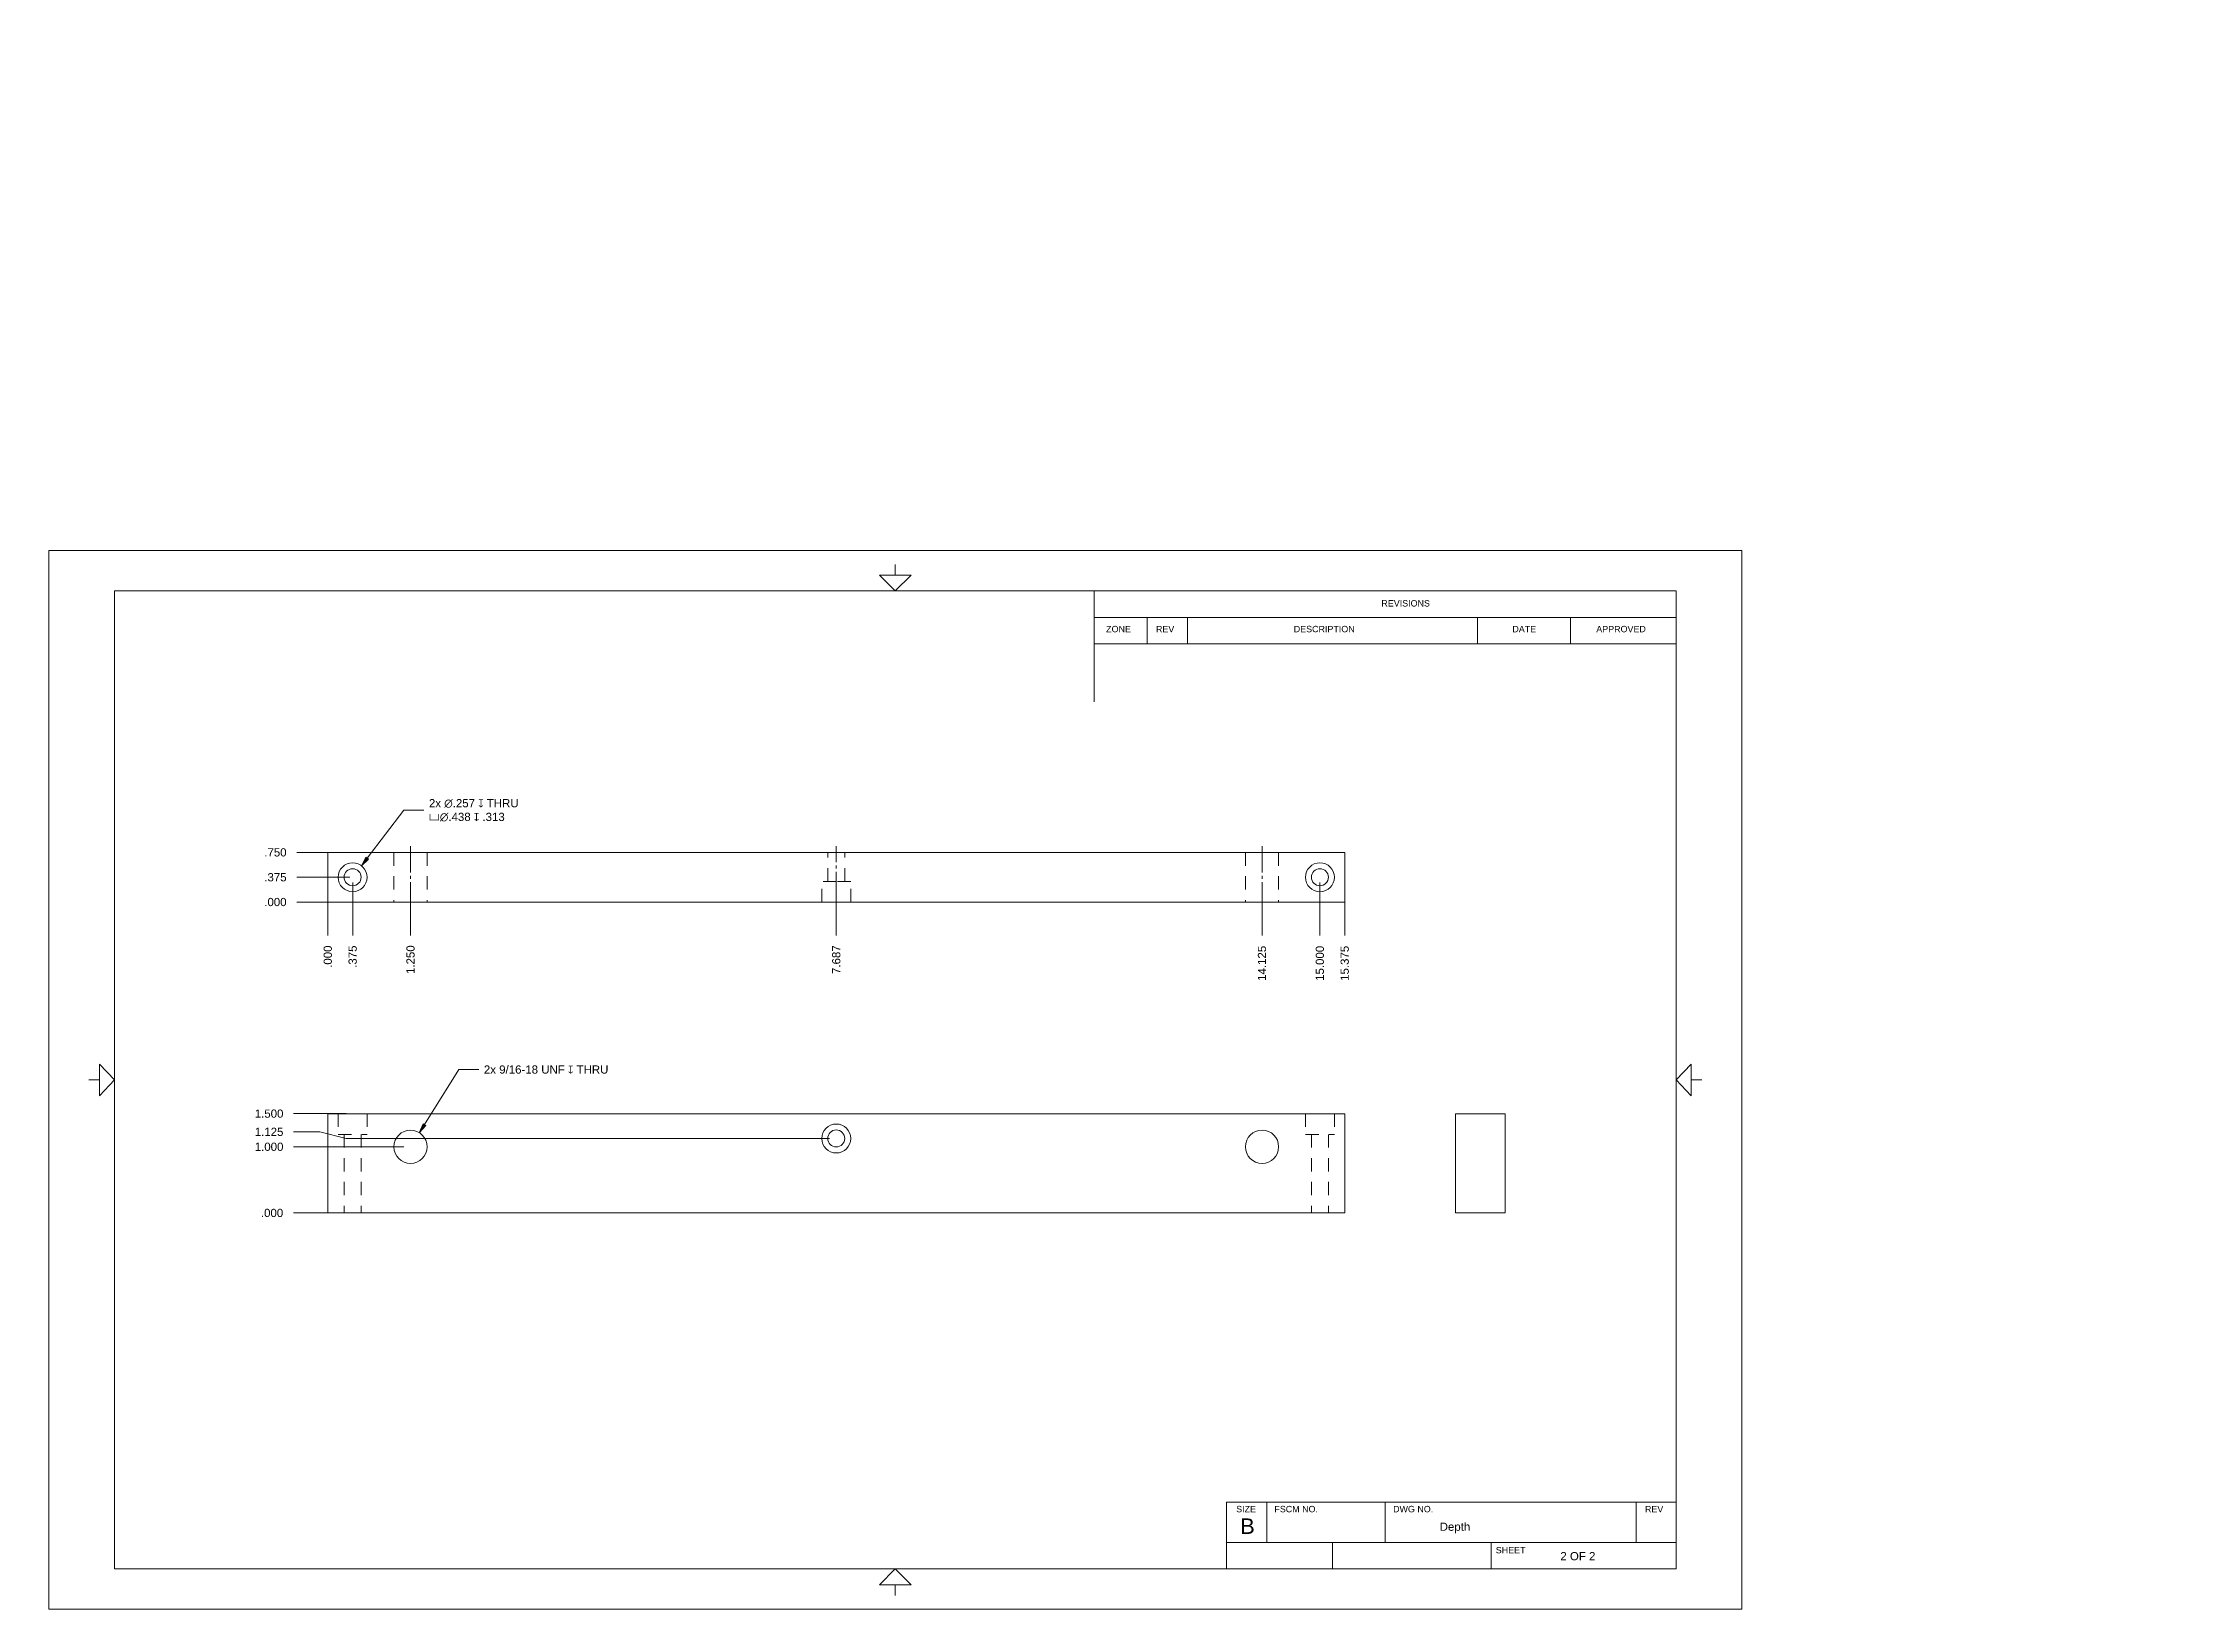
# Model space of a CAD drawing. Header units: inches. Extents: x 0.4 to 20.7, y 0.5 to 15.3.
import ezdxf

# ---------------------------------------------------------------- set-up
doc = ezdxf.new("R2010")
doc.units = ezdxf.units.IN
doc.header["$MEASUREMENT"] = 0
doc.linetypes.add('HIDDEN2', pattern=[0.1875, 0.125, -0.0625])
for name, color, linetype, lineweight in [('CENTER', 204, 'Continuous', 0), ('CONTINUOUS', 7, 'Continuous', 0), ('DIMENSIONS', 7, 'Continuous', 0), ('HIDDEN', 253, 'HIDDEN2', 0), ('VISIBLE', 7, 'Continuous', 0)]:
    doc.layers.add(name, color=color, linetype=linetype, lineweight=lineweight)
doc.dimstyles.get("Standard").update_dxf_attribs({"dimtxt": 0.18, "dimasz": 0.18, "dimexe": 0.18, "dimexo": 0.0625, "dimgap": 0.09, "dimtad": 0, "dimtih": 1, "dimtoh": 1, "dimdec": 4, "dimzin": 0, "dimdsep": 46, "dimtxsty": 'Standard', "dimcen": 0.09, "dimadec": 0, "dimazin": 0, "dimtfac": 1, "dimtdec": 4, "dimtofl": 0, "dimtmove": 0, "dimatfit": 3, "dimfxl": 1, "dimtolj": 1, "dimtzin": 0, "dimarcsym": 0})

# ---------------------------------------------------------------- blocks, each defined once
blk = doc.blocks.new('D1')
at = {"layer": 'DIMENSIONS'}
for p, q in [((3.062, 4.243), (2.812, 4.243)), ((3.312, 4.243), (3.062, 4.243)), ((3.075, 4.243), (3.312, 4.243))]:
    blk.add_line(p, q, dxfattribs=at)
at = {"layer": 'DIMENSIONS', "char_height": 0.07755, "attachment_point": 5}
for s, insert in [('{\\fArial|b0|i0|c0|p0;.000}{\\fArial|b0|i0|c0|p0;}', (2.61, 4.243)), ('{\\fArial|b0|i0|c0|p0;}', (2.471, 4.243)), ('{\\fArial|b0|i0|c0|p0;}', (2.61, 4.243)), ('{\\fArial|b0|i0|c0|p0;}', (2.61, 4.243)), ('{\\fArial|b0|i0|c0|p0;}', (2.749, 4.243))]:
    blk.add_mtext(s, dxfattribs=dict(at, insert=insert))
blk = doc.blocks.new('D2')
at = {"layer": 'DIMENSIONS'}
for p, q in [((3.062, 4.868), (2.812, 4.868)), ((3.312, 4.868), (3.062, 4.868)), ((3.856, 4.868), (3.312, 4.868))]:
    blk.add_line(p, q, dxfattribs=at)
at = {"layer": 'DIMENSIONS', "char_height": 0.07755, "attachment_point": 5}
for s, insert in [('{\\fArial|b0|i0|c0|p0;}', (2.416, 4.868)), ('{\\fArial|b0|i0|c0|p0;1.000}{\\fArial|b0|i0|c0|p0;}', (2.582, 4.868)), ('{\\fArial|b0|i0|c0|p0;}', (2.582, 4.868)), ('{\\fArial|b0|i0|c0|p0;}', (2.582, 4.868)), ('{\\fArial|b0|i0|c0|p0;}', (2.749, 4.868))]:
    blk.add_mtext(s, dxfattribs=dict(at, insert=insert))
blk = doc.blocks.new('D3')
at = {"layer": 'DIMENSIONS'}
for p, q in [((3.062, 5.009), (2.812, 5.009)), ((3.312, 4.946), (3.062, 5.009)), ((7.879, 4.946), (3.312, 4.946))]:
    blk.add_line(p, q, dxfattribs=at)
at = {"layer": 'DIMENSIONS', "char_height": 0.07755, "attachment_point": 5}
for s, insert in [('{\\fArial|b0|i0|c0|p0;}', (2.416, 5.009)), ('{\\fArial|b0|i0|c0|p0;1.125}{\\fArial|b0|i0|c0|p0;}', (2.582, 5.009)), ('{\\fArial|b0|i0|c0|p0;}', (2.582, 5.009)), ('{\\fArial|b0|i0|c0|p0;}', (2.582, 5.009)), ('{\\fArial|b0|i0|c0|p0;}', (2.749, 5.009))]:
    blk.add_mtext(s, dxfattribs=dict(at, insert=insert))
blk = doc.blocks.new('D4')
at = {"layer": 'DIMENSIONS'}
for p, q in [((3.062, 5.181), (2.812, 5.181)), ((3.312, 5.181), (3.062, 5.181)), ((3.075, 5.181), (3.312, 5.181))]:
    blk.add_line(p, q, dxfattribs=at)
at = {"layer": 'DIMENSIONS', "char_height": 0.07755, "attachment_point": 5}
for s, insert in [('{\\fArial|b0|i0|c0|p0;}', (2.416, 5.181)), ('{\\fArial|b0|i0|c0|p0;1.500}{\\fArial|b0|i0|c0|p0;}', (2.582, 5.181)), ('{\\fArial|b0|i0|c0|p0;}', (2.582, 5.181)), ('{\\fArial|b0|i0|c0|p0;}', (2.582, 5.181)), ('{\\fArial|b0|i0|c0|p0;}', (2.749, 5.181))]:
    blk.add_mtext(s, dxfattribs=dict(at, insert=insert))
blk = doc.blocks.new('D5')
at = {"layer": 'DIMENSIONS'}
for p, q in [((3.137, 7.117), (3.137, 7.365)), ((3.137, 7.365), (3.137, 7.115)), ((3.137, 7.115), (3.137, 6.865))]:
    blk.add_line(p, q, dxfattribs=at)
at = {"layer": 'DIMENSIONS', "char_height": 0.07755, "attachment_point": 5, "rotation": 90}
for s, insert in [('{\\fArial|b0|i0|c0|p0;.000}{\\fArial|b0|i0|c0|p0;}', (3.137, 6.664)), ('{\\fArial|b0|i0|c0|p0;}', (3.137, 6.803)), ('{\\fArial|b0|i0|c0|p0;}', (3.137, 6.664)), ('{\\fArial|b0|i0|c0|p0;}', (3.137, 6.664)), ('{\\fArial|b0|i0|c0|p0;}', (3.137, 6.525))]:
    blk.add_mtext(s, dxfattribs=dict(at, insert=insert))
blk = doc.blocks.new('D6')
at = {"layer": 'DIMENSIONS'}
for p, q in [((3.372, 7.352), (3.372, 7.365)), ((3.372, 7.365), (3.372, 7.115)), ((3.372, 7.115), (3.372, 6.865))]:
    blk.add_line(p, q, dxfattribs=at)
at = {"layer": 'DIMENSIONS', "char_height": 0.07755, "attachment_point": 5, "rotation": 90}
for s, insert in [('{\\fArial|b0|i0|c0|p0;.375}{\\fArial|b0|i0|c0|p0;}', (3.372, 6.664)), ('{\\fArial|b0|i0|c0|p0;}', (3.372, 6.803)), ('{\\fArial|b0|i0|c0|p0;}', (3.372, 6.664)), ('{\\fArial|b0|i0|c0|p0;}', (3.372, 6.664)), ('{\\fArial|b0|i0|c0|p0;}', (3.372, 6.525))]:
    blk.add_mtext(s, dxfattribs=dict(at, insert=insert))
blk = doc.blocks.new('D7')
at = {"layer": 'DIMENSIONS'}
for p, q in [((3.919, 7.057), (3.919, 7.365)), ((3.919, 7.365), (3.919, 7.115)), ((3.919, 7.115), (3.919, 6.865))]:
    blk.add_line(p, q, dxfattribs=at)
at = {"layer": 'DIMENSIONS', "char_height": 0.07755, "attachment_point": 5, "rotation": 90}
for s, insert in [('{\\fArial|b0|i0|c0|p0;1.250}{\\fArial|b0|i0|c0|p0;}', (3.919, 6.636)), ('{\\fArial|b0|i0|c0|p0;}', (3.919, 6.803)), ('{\\fArial|b0|i0|c0|p0;}', (3.919, 6.636)), ('{\\fArial|b0|i0|c0|p0;}', (3.919, 6.636)), ('{\\fArial|b0|i0|c0|p0;}', (3.919, 6.47))]:
    blk.add_mtext(s, dxfattribs=dict(at, insert=insert))
blk = doc.blocks.new('D8')
at = {"layer": 'DIMENSIONS'}
for p, q in [((7.942, 7.253), (7.942, 7.365)), ((7.942, 7.365), (7.942, 7.115)), ((7.942, 7.115), (7.942, 6.865))]:
    blk.add_line(p, q, dxfattribs=at)
at = {"layer": 'DIMENSIONS', "char_height": 0.07755, "attachment_point": 5, "rotation": 90}
for s, insert in [('{\\fArial|b0|i0|c0|p0;7.687}{\\fArial|b0|i0|c0|p0;}', (7.942, 6.636)), ('{\\fArial|b0|i0|c0|p0;}', (7.942, 6.803)), ('{\\fArial|b0|i0|c0|p0;}', (7.942, 6.636)), ('{\\fArial|b0|i0|c0|p0;}', (7.942, 6.636)), ('{\\fArial|b0|i0|c0|p0;}', (7.942, 6.47))]:
    blk.add_mtext(s, dxfattribs=dict(at, insert=insert))
blk = doc.blocks.new('D9')
at = {"layer": 'DIMENSIONS'}
for p, q in [((12.512, 7.352), (12.512, 7.365)), ((12.512, 7.365), (12.512, 7.115)), ((12.512, 7.115), (12.512, 6.865))]:
    blk.add_line(p, q, dxfattribs=at)
at = {"layer": 'DIMENSIONS', "char_height": 0.07755, "attachment_point": 5, "rotation": 90}
for s, insert in [('{\\fArial|b0|i0|c0|p0;15.000}{\\fArial|b0|i0|c0|p0;}', (12.512, 6.601)), ('{\\fArial|b0|i0|c0|p0;}', (12.512, 6.803)), ('{\\fArial|b0|i0|c0|p0;}', (12.512, 6.601)), ('{\\fArial|b0|i0|c0|p0;}', (12.512, 6.601)), ('{\\fArial|b0|i0|c0|p0;}', (12.512, 6.4))]:
    blk.add_mtext(s, dxfattribs=dict(at, insert=insert))
blk = doc.blocks.new('D10')
at = {"layer": 'DIMENSIONS'}
for p, q in [((12.747, 7.117), (12.747, 7.365)), ((12.747, 7.365), (12.747, 7.115)), ((12.747, 7.115), (12.747, 6.865))]:
    blk.add_line(p, q, dxfattribs=at)
at = {"layer": 'DIMENSIONS', "char_height": 0.07755, "attachment_point": 5, "rotation": 90}
for s, insert in [('{\\fArial|b0|i0|c0|p0;15.375}{\\fArial|b0|i0|c0|p0;}', (12.747, 6.601)), ('{\\fArial|b0|i0|c0|p0;}', (12.747, 6.803)), ('{\\fArial|b0|i0|c0|p0;}', (12.747, 6.601)), ('{\\fArial|b0|i0|c0|p0;}', (12.747, 6.601)), ('{\\fArial|b0|i0|c0|p0;}', (12.747, 6.4))]:
    blk.add_mtext(s, dxfattribs=dict(at, insert=insert))
blk = doc.blocks.new('D11')
at = {"layer": 'DIMENSIONS'}
for p, q in [((11.965, 7.057), (11.965, 7.365)), ((11.965, 7.365), (11.965, 7.115)), ((11.965, 7.115), (11.965, 6.865))]:
    blk.add_line(p, q, dxfattribs=at)
at = {"layer": 'DIMENSIONS', "char_height": 0.07755, "attachment_point": 5, "rotation": 90}
for s, insert in [('{\\fArial|b0|i0|c0|p0;14.125}{\\fArial|b0|i0|c0|p0;}', (11.965, 6.601)), ('{\\fArial|b0|i0|c0|p0;}', (11.965, 6.803)), ('{\\fArial|b0|i0|c0|p0;}', (11.965, 6.601)), ('{\\fArial|b0|i0|c0|p0;}', (11.965, 6.601)), ('{\\fArial|b0|i0|c0|p0;}', (11.965, 6.4))]:
    blk.add_mtext(s, dxfattribs=dict(at, insert=insert))
blk = doc.blocks.new('D12')
at = {"layer": 'DIMENSIONS'}
for p, q in [((3.094, 7.18), (2.844, 7.18)), ((3.075, 7.18), (3.344, 7.18)), ((3.344, 7.18), (3.094, 7.18))]:
    blk.add_line(p, q, dxfattribs=at)
at = {"layer": 'DIMENSIONS', "char_height": 0.07755, "attachment_point": 5}
for s, insert in [('{\\fArial|b0|i0|c0|p0;}', (2.504, 7.18)), ('{\\fArial|b0|i0|c0|p0;.000}{\\fArial|b0|i0|c0|p0;}', (2.642, 7.18)), ('{\\fArial|b0|i0|c0|p0;}', (2.642, 7.18)), ('{\\fArial|b0|i0|c0|p0;}', (2.642, 7.18)), ('{\\fArial|b0|i0|c0|p0;}', (2.781, 7.18))]:
    blk.add_mtext(s, dxfattribs=dict(at, insert=insert))
blk = doc.blocks.new('D13')
at = {"layer": 'DIMENSIONS'}
for p, q in [((3.094, 7.414), (2.844, 7.414)), ((3.344, 7.414), (3.094, 7.414)), ((3.309, 7.414), (3.344, 7.414))]:
    blk.add_line(p, q, dxfattribs=at)
at = {"layer": 'DIMENSIONS', "char_height": 0.07755, "attachment_point": 5}
for s, insert in [('{\\fArial|b0|i0|c0|p0;}', (2.504, 7.414)), ('{\\fArial|b0|i0|c0|p0;.375}{\\fArial|b0|i0|c0|p0;}', (2.642, 7.414)), ('{\\fArial|b0|i0|c0|p0;}', (2.642, 7.414)), ('{\\fArial|b0|i0|c0|p0;}', (2.642, 7.414)), ('{\\fArial|b0|i0|c0|p0;}', (2.781, 7.414))]:
    blk.add_mtext(s, dxfattribs=dict(at, insert=insert))
blk = doc.blocks.new('D14')
at = {"layer": 'DIMENSIONS'}
for p, q in [((3.094, 7.649), (2.844, 7.649)), ((3.075, 7.649), (3.344, 7.649)), ((3.344, 7.649), (3.094, 7.649))]:
    blk.add_line(p, q, dxfattribs=at)
at = {"layer": 'DIMENSIONS', "char_height": 0.07755, "attachment_point": 5}
for s, insert in [('{\\fArial|b0|i0|c0|p0;}', (2.504, 7.649)), ('{\\fArial|b0|i0|c0|p0;.750}{\\fArial|b0|i0|c0|p0;}', (2.642, 7.649)), ('{\\fArial|b0|i0|c0|p0;}', (2.642, 7.649)), ('{\\fArial|b0|i0|c0|p0;}', (2.642, 7.649)), ('{\\fArial|b0|i0|c0|p0;}', (2.781, 7.649))]:
    blk.add_mtext(s, dxfattribs=dict(at, insert=insert))
blk = doc.blocks.new('BLOCK8')
at = {"layer": 'CONTINUOUS'}
for p, q in [((16.5, 10.5), (0.5, 10.5)), ((0.5, 10.5), (0.5, 0.5)), ((8.5, 10.37), (8.5, 10.27)), ((16.5, 0.5), (16.5, 10.5)), ((15.88, 10.12), (1.12, 10.12)), ((1.12, 10.12), (1.12, 0.88)), ((10.38, 10.12), (10.38, 9.073)), ((15.88, 0.88), (15.88, 10.12)), ((10.38, 9.87), (15.88, 9.87)), ((10.88, 9.62), (10.88, 9.87)), ((11.26, 9.62), (11.26, 9.87)), ((14, 9.62), (14, 9.87)), ((14.88, 9.62), (14.88, 9.87)), ((10.38, 9.62), (15.88, 9.62)), ((0.88, 5.5), (0.98, 5.5)), ((16.12, 5.5), (16.02, 5.5)), ((11.63, 1.51), (15.88, 1.51)), ((11.63, 0.88), (11.63, 1.51)), ((12.01, 1.13), (12.01, 1.51)), ((13.13, 1.13), (13.13, 1.51)), ((15.5, 1.13), (15.5, 1.51)), ((11.63, 1.13), (15.88, 1.13)), ((12.63, 0.88), (12.63, 1.13)), ((14.13, 0.88), (14.13, 1.13)), ((1.12, 0.88), (15.88, 0.88)), ((8.5, 0.63), (8.5, 0.73)), ((0.5, 0.5), (16.5, 0.5))]:
    blk.add_line(p, q, dxfattribs=at)
for points in [[(8.35, 10.27), (8.65, 10.27), (8.5, 10.12), (8.5, 10.12), (8.35, 10.27)], [(0.98, 5.35), (0.98, 5.65), (1.12, 5.5), (1.12, 5.5), (0.98, 5.35)], [(16.02, 5.35), (16.02, 5.65), (15.88, 5.5), (15.88, 5.5), (16.02, 5.35)], [(8.35, 0.73), (8.65, 0.73), (8.5, 0.88), (8.5, 0.88), (8.35, 0.73)]]:
    blk.add_lwpolyline(points, dxfattribs=at)
for s, insert, char_height, attachment_point in [('{\\fArial|b0|i0|c0|p0;\\C7;REVISIONS}{\\fArial|b0|i0|c0|p0;\\C7;}', (13.093, 10.002), 0.06032, 4), ('{\\fArial|b0|i0|c0|p0;\\C7;ZONE}{\\fArial|b0|i0|c0|p0;\\C7;}', (10.492, 9.759), 0.06032, 4), ('{\\fArial|b0|i0|c0|p0;\\C7;REV}{\\fArial|b0|i0|c0|p0;\\C7;}', (10.963, 9.759), 0.06032, 4), ('{\\fArial|b0|i0|c0|p0;\\C7;DESCRIPTION}{\\fArial|b0|i0|c0|p0;\\C7;}', (12.265, 9.759), 0.06032, 4), ('{\\fArial|b0|i0|c0|p0;\\C7;DATE}{\\fArial|b0|i0|c0|p0;\\C7;}', (14.331, 9.759), 0.06032, 4), ('{\\fArial|b0|i0|c0|p0;\\C7;APPROVED}{\\fArial|b0|i0|c0|p0;\\C7;}', (15.124, 9.759), 0.06032, 4), ('{\\fArial|b0|i0|c0|p0;\\C7;SIZE}{\\fArial|b0|i0|c0|p0;\\C7;}', (11.721, 1.445), 0.06032, 4), ('{\\fArial|b0|i0|c0|p0;\\C7;FSCM NO.}{\\fArial|b0|i0|c0|p0;\\C7;}', (12.082, 1.445), 0.06032, 4), ('{\\fArial|b0|i0|c0|p0;\\C7;DWG NO.}{\\fArial|b0|i0|c0|p0;\\C7;}', (13.204, 1.445), 0.06032, 4), ('{\\fArial|b0|i0|c0|p0;\\C7;REV}{\\fArial|b0|i0|c0|p0;\\C7;}', (15.584, 1.445), 0.06032, 4), ('{\\fArial|b0|i0|c0|p0;\\C7;B}{\\fArial|b0|i0|c0|p0;\\C7;}', (11.76, 1.284), 0.14649, 4), ('{\\fArial|b0|i0|c0|p0;\\C7;Depth}{\\fArial|b0|i0|c0|p0;\\C7;}', (13.644, 1.267), 0.07755, 4), ('{\\fArial|b0|i0|c0|p0;\\C7;SHEET}{\\fArial|b0|i0|c0|p0;\\C7;}', (14.174, 1.057), 0.06032, 4), ('{\\fArial|b0|i0|c0|p0;\\C7;2 OF 2}{\\fArial|b0|i0|c0|p0;\\C7;}', (14.95, 1), 0.07755, 5), ('{\\fArial|b0|i0|c0|p0;\\C7;}', (0.444, 0.59), 0.18096, 4)]:
    blk.add_mtext(s, dxfattribs=dict(at, insert=insert, char_height=char_height, attachment_point=attachment_point))

msp = doc.modelspace()

# ---------------------------------------------------------------- hatches: boundary and pattern name
for points in [[(3.5214, 7.5853), (3.4548, 7.5229), (3.4976, 7.6035)], [(4.0623, 5.0696), (4.0018, 5.0013), (4.0369, 5.0855)]]:
    msp.add_hatch(color=7).paths.add_polyline_path(points, flags=0)

# ---------------------------------------------------------------- linework, layer by layer
at = {"layer": 'CENTER'}
for p, q in [((3.9186, 7.4593), (3.9186, 7.7087)), ((7.9417, 7.557), (7.9417, 7.7087)), ((11.9655, 7.4593), (11.9655, 7.7087)), ((7.9417, 7.497), (7.9417, 7.527)), ((3.9186, 7.3993), (3.9186, 7.4293)), ((3.9186, 7.3693), (3.9186, 7.12)), ((7.9417, 7.467), (7.9417, 7.3153)), ((11.9655, 7.3993), (11.9655, 7.4293)), ((11.9655, 7.3693), (11.9655, 7.12))]:
    msp.add_line(p, q, dxfattribs=at)
at = {"layer": 'CONTINUOUS'}
for p, q in [((3.5095, 7.5944), (3.8558, 8.047)), ((3.8558, 8.047), (4.0433, 8.047)), ((3.5095, 7.5944), (3.5095, 7.5944)), ((4.0496, 5.0775), (4.3752, 5.5974)), ((4.3752, 5.5974), (4.5627, 5.5974)), ((4.0496, 5.0775), (4.0496, 5.0775))]:
    msp.add_line(p, q, dxfattribs=at)
for points in [[(3.4548, 7.5229), (3.4976, 7.6035), (3.5214, 7.5853), (3.4548, 7.5229)], [(4.0018, 5.0013), (4.0369, 5.0855), (4.0623, 5.0696), (4.0018, 5.0013)]]:
    msp.add_lwpolyline(points, dxfattribs=at)
at = {"layer": 'HIDDEN'}
for p, q in [((3.7617, 7.6487), (3.7617, 7.18)), ((4.0755, 7.6487), (4.0755, 7.18)), ((7.8614, 7.3753), (7.8614, 7.6487)), ((8.022, 7.3753), (8.022, 7.6487)), ((11.8086, 7.6487), (11.8086, 7.18)), ((12.1223, 7.6487), (12.1223, 7.18)), ((7.9417, 7.3753), (7.805, 7.3753)), ((7.805, 7.18), (7.805, 7.3753)), ((8.0784, 7.3753), (7.9417, 7.3753)), ((8.0784, 7.18), (8.0784, 7.3753)), ((3.235, 5.1808), (3.235, 4.9855)), ((3.5084, 5.1808), (3.5084, 4.9855)), ((12.3756, 5.1808), (12.3756, 4.9855)), ((12.649, 5.1808), (12.649, 4.9855)), ((3.235, 4.9855), (3.5084, 4.9855)), ((3.2914, 4.9855), (3.2914, 4.2433)), ((3.452, 4.9855), (3.452, 4.2433)), ((12.3756, 4.9855), (12.649, 4.9855)), ((12.432, 4.9855), (12.432, 4.2433)), ((12.5926, 4.9855), (12.5926, 4.2433))]:
    msp.add_line(p, q, dxfattribs=at)
at = {"layer": 'VISIBLE'}
for p, q in [((12.7467, 7.6487), (3.1373, 7.6487)), ((3.1373, 7.6487), (3.1373, 7.18)), ((12.7467, 7.6487), (12.7467, 7.18)), ((3.1373, 7.18), (12.7467, 7.18)), ((3.1373, 4.2433), (3.1373, 5.1808)), ((3.1373, 5.1808), (12.7467, 5.1808)), ((12.7467, 5.1808), (12.7467, 4.2433)), ((13.7943, 5.1808), (13.7943, 4.2433)), ((14.2631, 5.1808), (13.7943, 5.1808)), ((14.2631, 4.2433), (14.2631, 5.1808)), ((12.7467, 4.2433), (3.1373, 4.2433)), ((14.2631, 4.2433), (13.7943, 4.2433))]:
    msp.add_line(p, q, dxfattribs=at)
for centre, radius in [((3.3717, 7.4143), 0.1367), ((3.3717, 7.4143), 0.0803), ((12.5123, 7.4143), 0.1367), ((12.5123, 7.4143), 0.0803), ((7.9417, 4.9464), 0.1367), ((3.9186, 4.8683), 0.1569), ((7.9417, 4.9464), 0.0803), ((11.9655, 4.8683), 0.1569)]:
    msp.add_circle(centre, radius, dxfattribs=at)

# ---------------------------------------------------------------- block references
at = {"layer": 'CONTINUOUS'}
msp.add_blockref('BLOCK8', (0, 0), dxfattribs=at)

# ---------------------------------------------------------------- texts
at = {"layer": 'CONTINUOUS', "char_height": 0.0775537, "attachment_point": 4}
for s, insert in [('{\\fArial|b0|i0|c0|p0;\\C7;2x }{\\fAlibre Symbols|b0|i0|c0|p0;\\C7;n}{\\fArial|b0|i0|c0|p0;\\C7;.257 }{\\fAlibre Symbols|b0|i0|c0|p0;\\C7;x}{\\fArial|b0|i0|c0|p0;\\C7; THRU}{\\fArial|b0|i0|c0|p0;\\C7;\\P}{\\fAlibre Symbols|b0|i0|c0|p0;\\C7;vn}{\\fArial|b0|i0|c0|p0;\\C7;.438 }{\\fAlibre Symbols|b0|i0|c0|p0;\\C7;x}{\\fArial|b0|i0|c0|p0;\\C7; .313}{\\fMicrosoft Sans Serif|b0|i0|c0|p0;\\C7;\\H0.9444444x;}', (4.0925, 8.047)), ('{\\fArial|b0|i0|c0|p0;\\C7;2x 9/16-18 UNF }{\\fAlibre Symbols|b0|i0|c0|p0;\\C7;x}{\\fArial|b0|i0|c0|p0;\\C7; THRU}{\\fMicrosoft Sans Serif|b0|i0|c0|p0;\\C7;\\H0.9444444x;}', (4.6119, 5.5974))]:
    msp.add_mtext(s, dxfattribs=dict(at, insert=insert))

# ---------------------------------------------------------------- dimensions: what is measured, and where the dimension line sits
at = {"layer": 'DIMENSIONS'}
for feature_location, offset, origin, picture, middle, turn in [((3.1373, 7.6487), (7.4471, 7.6487), (3.1373, 7.18), 'D14', (10.5845, 15.2974), 360), ((3.3717, 7.4143), (7.2128, 7.6487), (3.1373, 7.18), 'D13', (10.5845, 15.063), 360), ((3.1373277048, 7.1799613359), (7.4471433651, 7.6487113359), (3.1373277048, 7.1799613359), 'D12', (10.5844710699, 14.8286726719), 360), ((3.1373277048, 7.1799613359), (7.9420152048, 7.1327116865), (3.1373277048, 7.1799613359), 'D5', (11.0793429097, 14.3126730224), 90), ((3.3717, 7.4143), (7.942, 6.8983), (3.1373, 7.18), 'D6', (11.3137, 14.3127), 90), ((3.9186, 7.12), (7.942, 7.1649), (3.1373, 7.18), 'D7', (11.8606, 14.2849), 90), ((7.9417, 7.3153), (7.942, 6.9696), (3.1373, 7.18), 'D8', (15.8837, 14.2849), 90), ((12.5123, 7.4143), (7.942, 6.8358), (3.1373, 7.18), 'D9', (20.4543, 14.2502), 90), ((12.7467027048, 7.1799613359), (7.9420152048, 7.070211617), (3.1373277048, 7.1799613359), 'D10', (20.6887179097, 14.250172953), 90), ((11.9655, 7.12), (7.942, 7.1302), (3.1373, 7.18), 'D11', (19.9075, 14.2502), 90), ((3.1373277048, 5.1808029648), (7.387056561, 4.7120529648), (3.1373277048, 4.2433029648), 'D4', (10.5243842658, 9.8928559296), 360), ((7.9417, 4.9464), (2.5827, 4.7746), (3.1373, 4.2433), 'D3', (10.5244, 9.721), 360), ((3.9186, 4.8683), (6.6058, 4.7121), (3.1373, 4.2433), 'D2', (10.5244, 9.5804), 360), ((3.1373277048, 4.2433029648), (7.4148344374, 4.7120529648), (3.1373277048, 4.2433029648), 'D1', (10.5521621423, 8.9553559296), 360)]:
    dim = msp.add_ordinate_dim(feature_location=feature_location, offset=offset, dtype=0, origin=origin, dimstyle='Standard', override={"dimtxt": 0.098408, "dimtad": 0, "dimdec": 3, "dimzin": 0, "dimse1": 0, "dimse2": 0, "dimsd1": 0, "dimsd2": 0, "dimadec": 3, "dimazin": 0, "dimtol": 0, "dimlim": 0, "dimtp": 0, "dimtm": 0, "dimtdec": 3}, dxfattribs=at)
    dim.commit()
    dim.dimension.update_dxf_attribs({"geometry": picture, "text_midpoint": middle, "text_rotation": turn})

doc.saveas('drawing.dxf')
